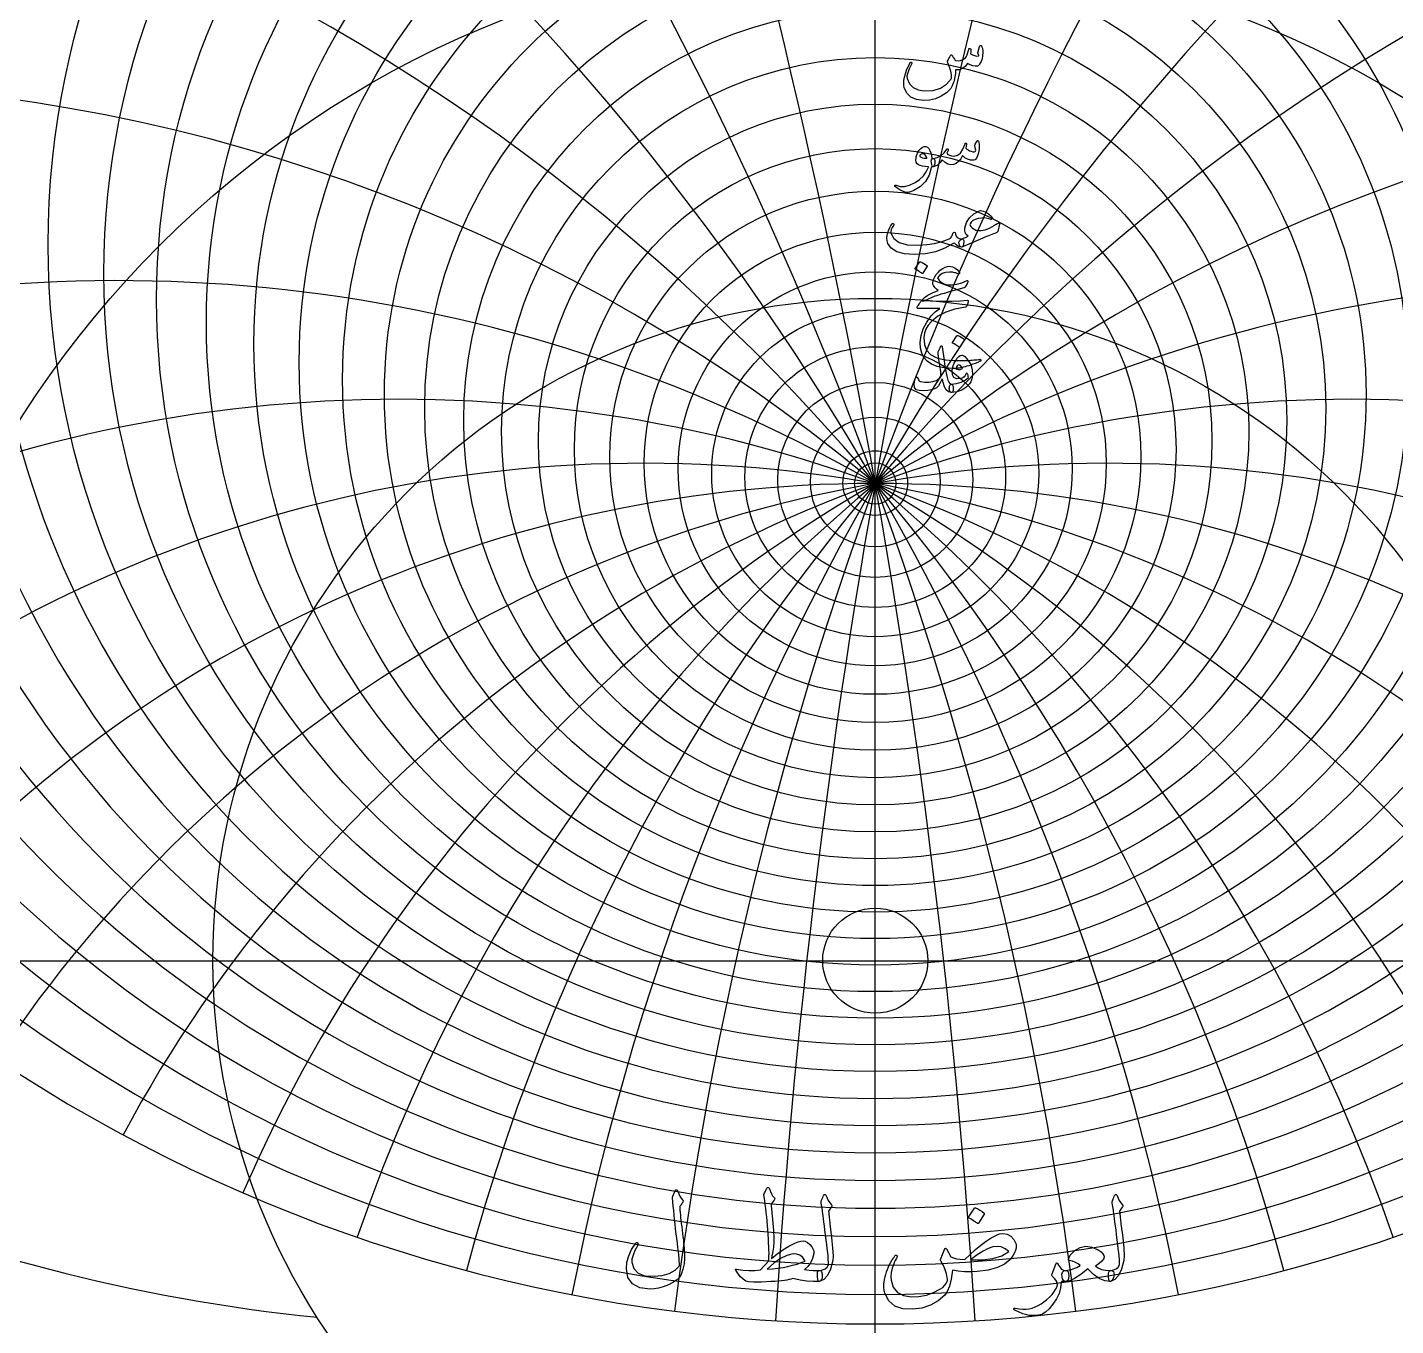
# Model space of a CAD drawing. Header units: millimetres. Extents: x -75 to 75, y -75 to 77.
# Drawn here: x -40.7 to 25, y -17.5 to 44.8 of the extents above; entities that cross this region are included whole.
import ezdxf

# ---------------------------------------------------------------- set-up
doc = ezdxf.new("R2010")
doc.units = ezdxf.units.MM
for name, color, linetype in [('CUT_INNER', 6, 'Continuous'), ('CUT_OUTER', 1, 'Continuous'), ('ENGRAVE', 7, 'Continuous'), ('ENGRAVE_FINE', 8, 'Continuous'), ('TEXT', 5, 'Continuous')]:
    doc.layers.add(name, color=color, linetype=linetype)

msp = doc.modelspace()

# ---------------------------------------------------------------- linework, layer by layer
at = {"layer": 'CUT_INNER'}
msp.add_circle((0, 0), 2.525, dxfattribs=at)
at = {"layer": 'CUT_OUTER'}
for centre, radius, start, end in [((-0.0002, -0.0002), 75.3374, 146.249794, 87.803295), ((-0.0008, 0.0009), 75.3363, 92.195935, 146.250222)]:
    msp.add_arc(centre, radius, start, end, dxfattribs=at)
at = {"layer": 'ENGRAVE'}
for points in [[(0, -74.25), (0, 74.25)], [(-74.25, 0), (74.25, 0)]]:
    msp.add_lwpolyline(points, dxfattribs=at)
for centre, radius in [((0, 0), 74.25), ((0, 33.0113), 37.05), ((0, 27.9213), 25.5867), ((0, 0), 48.6033), ((0, 24.9673), 16.1784), ((0, 0), 31.8152), ((0, 23.4103), 7.8523), ((0, 22.9228), 0.99)]:
    msp.add_circle(centre, radius, dxfattribs=at)
for centre, radius, start, end in [((0, 41.9081), 52.4609, 166.792716, 13.207284), ((0, 58.9605), 76.4108, 204.957309, 335.042691), ((0, -40.0654), 62.9882, 39.5, 140.5), ((0, -40.0654), 62.9882, 39.5, 140.5), ((-18.1852, 67.8681), 85.4345, 229.053602, 264.206081)]:
    msp.add_arc(centre, radius, start, end, dxfattribs=at)
at = {"layer": 'ENGRAVE_FINE'}
for centre, radius in [((0, 34.4047), 39.7276), ((0, 31.7633), 34.5232), ((0, 30.6435), 32.1285), ((0, 29.6377), 29.8497), ((0, 28.7337), 27.6732), ((0, 27.1917), 23.5799), ((0, 26.5375), 21.6434), ((0, 25.9523), 19.7691), ((0, 25.4304), 17.9497), ((0, 24.5589), 14.4494), ((0, 24.2017), 12.7571), ((0, 23.8928), 11.0966), ((0, 23.6297), 9.4631), ((0, 23.2331), 6.2601), ((0, 23.0966), 4.6825), ((0, 22.9998), 3.1157), ((0, 22.942), 1.5561)]:
    msp.add_circle(centre, radius, dxfattribs=at)
for centre, radius, start, end in [((-357.224, -40.0654), 362.7347, 3.598326, 18.190179), ((-357.224, -40.0654), 362.7347, 3.598326, 18.190179), ((357.224, -40.0654), 362.7347, 161.809821, 176.401674), ((357.224, -40.0654), 362.7347, 161.809821, 176.401674), ((-173.0587, -40.0654), 184.1653, 7.244877, 36.631048), ((-173.0587, -40.0654), 184.1653, 7.244877, 36.631048), ((173.0587, -40.0654), 184.1653, 143.368952, 172.755123), ((173.0587, -40.0654), 184.1653, 143.368952, 172.755123), ((0, 35.9637), 42.5783, 128.198787, 51.801213), ((0, 37.7129), 45.6285, 144.288823, 35.711177), ((-109.0988, -40.0654), 125.9765, 10.990297, 55.580012), ((-109.0988, -40.0654), 125.9765, 10.990297, 55.580012), ((109.0988, -40.0654), 125.9765, 124.419988, 169.009703), ((109.0988, -40.0654), 125.9765, 124.419988, 169.009703), ((0, 39.6822), 48.9098, 156.525951, 23.474049), ((-75.0664, -40.0654), 97.9923, 14.890295, 75.294401), ((-75.0664, -40.0654), 97.9923, 14.890295, 75.294401), ((75.0664, -40.0654), 97.9923, 104.705599, 165.109705), ((75.0664, -40.0654), 97.9923, 104.705599, 165.109705), ((0, 44.4359), 56.3291, 175.812491, 4.187509), ((0, 47.3222), 60.573, 183.955057, 356.044943), ((-52.8534, -40.0654), 82.2253, 19.0088, 95.984628), ((-52.8534, -40.0654), 82.2253, 19.0088, 95.984628), ((52.8534, -40.0654), 82.2253, 84.015372, 160.9912), ((52.8534, -40.0654), 82.2253, 84.015372, 160.9912), ((0, 50.6389), 65.2668, 191.439388, 348.560612), ((-36.3663, -40.0654), 72.7325, 23.421962, 116.247536), ((-36.3663, -40.0654), 72.7325, 23.421962, 116.247536), ((0, 54.4781), 70.505, 198.407495, 341.592505), ((36.3663, -40.0654), 72.7325, 63.752464, 156.578038), ((36.3663, -40.0654), 72.7325, 63.752464, 156.578038), ((-22.9258, -40.0654), 67.0307, 28.223449, 125.706351), ((-22.9258, -40.0654), 67.0307, 28.223449, 125.706351), ((22.9258, -40.0654), 67.0307, 54.293649, 151.776551), ((22.9258, -40.0654), 67.0307, 54.293649, 151.776551), ((-11.1065, -40.0654), 63.9599, 33.531699, 133.669457), ((-11.1065, -40.0654), 63.9599, 33.531699, 133.669457), ((11.1065, -40.0654), 63.9599, 46.330543, 146.468301), ((11.1065, -40.0654), 63.9599, 46.330543, 146.468301), ((0, 114.6681), 141.3327, 238.413062, 301.586938)]:
    msp.add_arc(centre, radius, start, end, dxfattribs=at)
at = {"layer": 'TEXT'}
for points in [[(5.0103, 43.9194), (5.018, 43.9386), (5.0278, 43.9524), (5.0399, 43.9606), (5.0542, 43.9633), (5.0726, 43.9611), (5.0882, 43.9546), (5.1011, 43.9436), (5.1113, 43.9282), (5.1362, 43.8733), (5.1541, 43.8053), (5.1648, 43.724), (5.1684, 43.6296), (5.1588, 43.4754), (5.1299, 43.3288), (5.0819, 43.19), (5.0147, 43.0588), (4.9916, 43.0272), (4.9664, 43.0028), (4.9389, 42.9855), (4.9093, 42.9753), (4.802, 42.9685), (4.6864, 42.9874), (4.5627, 43.0321), (4.4306, 43.1027), (4.3195, 42.9504), (4.188, 42.8491), (4.0363, 42.7989), (3.8642, 42.7997), (3.8586, 42.7071), (3.8505, 42.618), (3.8399, 42.5325), (3.8269, 42.4506), (3.8114, 42.3717), (3.7934, 42.2953), (3.7729, 42.2213), (3.75, 42.1498), (3.6968, 42.0208), (3.6249, 41.9017), (3.5343, 41.7925), (3.4251, 41.6931), (3.1696, 41.523), (2.8992, 41.4033), (2.6141, 41.3342), (2.3141, 41.3155), (1.9763, 41.3613), (1.7092, 41.4813), (1.513, 41.6753), (1.3876, 41.9434), (1.3706, 42.04), (1.3678, 42.1542), (1.3794, 42.2859), (1.4052, 42.4352), (1.4466, 42.5988), (1.5051, 42.769), (1.5805, 42.9457), (1.673, 43.129), (1.6804, 43.1406), (1.6895, 43.1488), (1.7002, 43.1537), (1.7125, 43.1554), (1.7249, 43.1543), (1.7356, 43.151), (1.7447, 43.1455), (1.7521, 43.1378), (1.757, 43.1266), (1.7586, 43.1148), (1.757, 43.1024), (1.7521, 43.0895), (1.6346, 42.8455), (1.5589, 42.6449), (1.5248, 42.4876), (1.5325, 42.3738), (1.6434, 42.1226), (1.8179, 41.9401), (2.0561, 41.8262), (2.358, 41.7809), (2.7801, 41.8078), (3.1375, 41.9149), (3.43, 42.1021), (3.6578, 42.3694), (3.657, 42.5456), (3.6282, 42.7316), (3.5714, 42.9276), (3.4866, 43.1334), (3.4759, 43.1543), (3.4701, 43.1729), (3.4693, 43.1894), (3.4734, 43.2037), (3.497, 43.2527), (3.5195, 43.2986), (3.5409, 43.3416), (3.5612, 43.3815), (3.5804, 43.4179), (3.5985, 43.4501), (3.6155, 43.4783), (3.6315, 43.5023), (3.6405, 43.5124), (3.6501, 43.5165), (3.6603, 43.5146), (3.671, 43.5067), (3.6765, 43.5006), (3.6842, 43.4913), (3.694, 43.4787), (3.7061, 43.4628), (3.7198, 43.4435), (3.7347, 43.421), (3.7506, 43.3952), (3.7676, 43.3661), (3.8022, 43.3102), (3.8313, 43.2695), (3.8549, 43.2443), (3.873, 43.2344), (3.9871, 43.2248), (4.1013, 43.2443), (4.2155, 43.2929), (4.3297, 43.3705), (4.3711, 43.4221), (4.412, 43.5067), (4.4523, 43.6241), (4.4921, 43.7745), (4.496, 43.7888), (4.5031, 43.8009), (4.5135, 43.8107), (4.5273, 43.8184), (4.5402, 43.8234), (4.5525, 43.825), (4.5643, 43.8234), (4.5756, 43.8184), (4.5923, 43.791), (4.5986, 43.7394), (4.5945, 43.6636), (4.5799, 43.5637), (4.6686, 43.5094), (4.7633, 43.4737), (4.864, 43.4567), (4.9708, 43.4584), (4.9694, 43.4905), (4.9653, 43.5165), (4.9584, 43.5366), (4.9488, 43.5506), (4.9378, 43.5637), (4.9312, 43.5769), (4.929, 43.5901), (4.9312, 43.6033)], [(2.6896, 38.0902), (2.5866, 37.7288), (2.414, 37.4261), (2.1717, 37.1821), (1.8596, 36.9968), (1.816, 36.978), (1.7729, 36.9612), (1.7304, 36.9462), (1.6884, 36.9332), (1.6472, 36.9223), (1.6072, 36.914), (1.5682, 36.9081), (1.5303, 36.9046), (1.4359, 36.9181), (1.3108, 36.9672), (1.1549, 37.052), (0.9682, 37.1725), (0.9482, 37.1898), (0.9364, 37.2065), (0.9328, 37.2227), (0.9375, 37.2383), (0.9479, 37.2504), (0.9617, 37.2559), (0.9787, 37.2548), (0.999, 37.2471), (1.193, 37.1843), (1.4107, 37.1846), (1.6519, 37.248), (1.9167, 37.3745), (2.133, 37.5213), (2.3119, 37.6939), (2.4535, 37.8924), (2.5578, 38.1166), (2.557, 38.1245), (2.5545, 38.1308), (2.5504, 38.1355), (2.5447, 38.1385), (2.3934, 38.1473), (2.2647, 38.1649), (2.1585, 38.1912), (2.0748, 38.2264), (2.01, 38.2807), (1.9694, 38.3559), (1.953, 38.4519), (1.9606, 38.5689), (1.9631, 38.5844), (1.9661, 38.6001), (1.9697, 38.6162), (1.9738, 38.6325), (1.9785, 38.6494), (1.9837, 38.6671), (1.9895, 38.6856), (1.9958, 38.705), (2.0474, 38.8304), (2.1099, 38.9344), (2.1835, 39.017), (2.268, 39.0782), (2.3545, 39.1117), (2.4338, 39.1112), (2.506, 39.0766), (2.571, 39.008), (2.6278, 38.9125), (2.6709, 38.8016), (2.7003, 38.6753), (2.7159, 38.5337), (2.7246, 38.5339), (2.7329, 38.5343), (2.741, 38.535), (2.7488, 38.5359), (2.7567, 38.5369), (2.7648, 38.5376), (2.7731, 38.538), (2.7818, 38.5381), (2.8114, 38.5318), (2.8345, 38.5129), (2.8509, 38.4813), (2.8608, 38.4371), (2.8649, 38.3886), (2.8641, 38.3394), (2.8584, 38.2897), (2.8476, 38.2395), (2.8337, 38.1953), (2.818, 38.1638), (2.8007, 38.1448), (2.7818, 38.1385), (2.6983, 38.1385), (2.6978, 38.1306), (2.6962, 38.1199), (2.6934, 38.1064), (2.6896, 38.0902)], [(4.9071, 39.39), (4.9167, 39.3966), (4.9279, 39.3944), (4.9408, 39.3834), (4.9554, 39.3637), (4.971, 39.3302), (4.9828, 39.2824), (4.9908, 39.2204), (4.9949, 39.1441), (4.9963, 39.0574), (4.9916, 38.9728), (4.9809, 38.8905), (4.9642, 38.8104), (4.9153, 38.6545), (4.861, 38.5425), (4.8012, 38.4745), (4.7358, 38.4503), (4.5813, 38.4594), (4.4383, 38.4997), (4.3069, 38.5713), (4.1869, 38.6742), (4.1046, 38.5121), (4.0069, 38.3855), (3.8938, 38.2947), (3.7654, 38.2395), (3.6306, 38.2275), (3.4942, 38.2615), (3.3562, 38.3416), (3.2165, 38.4679), (3.1034, 38.3238), (2.9926, 38.2209), (2.8839, 38.1591), (2.7774, 38.1385), (2.756, 38.1506), (2.7357, 38.1868), (2.7165, 38.2472), (2.6983, 38.3317), (2.6918, 38.4152), (2.7027, 38.4766), (2.7313, 38.5162), (2.7774, 38.5337), (2.9799, 38.5796), (3.1572, 38.6688), (3.3093, 38.8013), (3.4361, 38.9772), (3.4429, 38.9868), (3.4503, 38.9937), (3.4583, 38.9978), (3.4668, 38.9992), (3.4772, 38.9981), (3.4866, 38.9948), (3.4948, 38.9893), (3.5019, 38.9816), (3.506, 38.958), (3.4964, 38.918), (3.4731, 38.8614), (3.4361, 38.7884), (3.4846, 38.7322), (3.5601, 38.6907), (3.6625, 38.6641), (3.7917, 38.6523), (3.9528, 38.686), (4.0936, 38.7961), (4.2141, 38.9825), (4.3143, 39.2451), (4.3192, 39.2585), (4.3253, 39.2681), (4.3324, 39.2739), (4.3406, 39.2758), (4.353, 39.2747), (4.3637, 39.2714), (4.3727, 39.266), (4.3802, 39.2583), (4.3856, 39.2473), (4.3889, 39.2363), (4.39, 39.2253), (4.3889, 39.2144), (4.345, 39.0299), (4.3963, 38.9844), (4.4581, 38.9443), (4.5303, 38.9097), (4.6129, 38.8806), (4.6933, 38.8617), (4.7545, 38.8576), (4.7965, 38.8683), (4.8193, 38.8938), (4.8267, 38.9328), (4.8226, 38.9882), (4.8069, 39.0601), (4.7797, 39.1485), (4.7844, 39.1735), (4.8072, 39.222), (4.8481, 39.2942), (4.9071, 39.39)], [(2.4788, 38.582), (2.4327, 38.6624), (2.3822, 38.7193), (2.3273, 38.7525), (2.268, 38.7621), (2.2326, 38.7527), (2.2011, 38.7379), (2.1733, 38.7176), (2.1495, 38.6918), (2.1418, 38.6781), (2.1407, 38.6633), (2.1462, 38.6474), (2.1582, 38.6303), (2.2035, 38.5905), (2.2691, 38.5634), (2.355, 38.5488), (2.4612, 38.5469), (2.4722, 38.5491), (2.4788, 38.5557), (2.481, 38.5667), (2.4788, 38.582)], [(5.9763, 35.3747), (5.8885, 35.0234), (5.8786, 35.0064), (5.8622, 34.9905), (5.8391, 34.9757), (5.8095, 34.9619), (5.7437, 34.9388), (5.6739, 34.9131), (5.5999, 34.885), (5.5218, 34.8544), (5.4396, 34.8216), (5.3533, 34.7868), (5.2629, 34.7502), (5.1684, 34.7116), (4.1584, 34.2725), (4.1123, 34.2827), (4.075, 34.3132), (4.0464, 34.3639), (4.0267, 34.435), (4.0234, 34.5105), (4.0442, 34.5744), (4.0892, 34.6268), (4.1584, 34.6677), (4.167, 34.6717), (4.1842, 34.6793), (4.2099, 34.6904), (4.244, 34.7051), (4.2864, 34.723), (4.3368, 34.744), (4.3951, 34.768), (4.4614, 34.7951), (4.376, 34.8826), (4.322, 34.9784), (4.2992, 35.0824), (4.3077, 35.1947), (4.3922, 35.4617), (4.536, 35.6876), (4.7391, 35.8723), (5.0015, 36.0158), (5.0589, 36.0293), (5.1255, 36.0257), (5.2016, 36.0051), (5.2869, 35.9675), (5.3756, 35.9162), (5.4571, 35.8588), (5.5315, 35.7954), (5.5987, 35.726), (5.6176, 35.7005), (5.6261, 35.6766), (5.6242, 35.6544), (5.6119, 35.6338), (5.5932, 35.6179), (5.5723, 35.6096), (5.5493, 35.6091), (5.524, 35.6162), (5.3926, 35.6577), (5.2529, 35.6766), (5.105, 35.673), (4.9488, 35.647), (4.8075, 35.6047), (4.6952, 35.5482), (4.6121, 35.4774), (4.558, 35.3923), (4.5525, 35.3544), (4.5668, 35.311), (4.6008, 35.2622), (4.6546, 35.2078), (4.7161, 35.1584), (4.7775, 35.12), (4.839, 35.0926), (4.9005, 35.0761), (5.0847, 35.0714), (5.2814, 35.1101), (5.4908, 35.1922), (5.7129, 35.3176), (5.7367, 35.3327), (5.7601, 35.3473), (5.7828, 35.3613), (5.8051, 35.3747), (5.8265, 35.3873), (5.8468, 35.3989), (5.866, 35.4093), (5.8841, 35.4186), (5.9343, 35.4422), (5.9664, 35.4428), (5.9804, 35.4203), (5.9763, 35.3747)], [(0.808, 35.3879), (0.8236, 35.4049), (0.8398, 35.412), (0.8565, 35.4093), (0.8738, 35.3967), (0.887, 35.3802), (0.8914, 35.3615), (0.887, 35.3407), (0.8738, 35.3176), (0.8069, 35.2139), (0.7641, 35.1178), (0.7454, 35.0295), (0.7509, 34.9488), (0.8884, 34.6837), (1.156, 34.4987), (1.5536, 34.3938), (2.0814, 34.3691), (2.473, 34.398), (2.8487, 34.4581), (3.2085, 34.5494), (3.5524, 34.6721), (3.6131, 34.7081), (3.6633, 34.7632), (3.7031, 34.8376), (3.7325, 34.9312), (3.7423, 34.9578), (3.7588, 34.9762), (3.7819, 34.9864), (3.8115, 34.9883), (3.8326, 34.9792), (3.8477, 34.9608), (3.8568, 34.9331), (3.8598, 34.8961), (3.8804, 34.8044), (3.9377, 34.7358), (4.0319, 34.6902), (4.1628, 34.6677), (4.21, 34.6573), (4.2418, 34.6304), (4.2583, 34.587), (4.2594, 34.5272), (4.2435, 34.4158), (4.2221, 34.3362), (4.1952, 34.2885), (4.1628, 34.2725), (4.0665, 34.2852), (3.9751, 34.323), (3.8886, 34.3862), (3.8071, 34.4745), (3.8002, 34.4781), (3.7884, 34.4756), (3.7717, 34.4671), (3.75, 34.4526), (3.3406, 34.222), (2.8938, 34.0574), (2.4096, 33.9586), (1.8882, 33.9256), (1.4063, 33.9586), (1.0319, 34.0574), (0.7652, 34.222), (0.606, 34.4526), (0.5697, 34.5813), (0.5577, 34.7127), (0.5697, 34.8469), (0.606, 34.9839), (0.6548, 35.1112), (0.7048, 35.221), (0.7558, 35.3132), (0.808, 35.3879)], [(2.1385, 33.5656), (2.144, 33.5711), (2.1517, 33.5743), (2.1615, 33.5754), (2.1736, 33.5743), (2.259, 33.5398), (2.3394, 33.4975), (2.4148, 33.4476), (2.4854, 33.3899), (2.4922, 33.3811), (2.4953, 33.3724), (2.4944, 33.3636), (2.4898, 33.3548), (2.2834, 33.0211), (2.2757, 33.0131), (2.2658, 33.0112), (2.2537, 33.0153), (2.2395, 33.0255), (2.2271, 33.0342), (2.2076, 33.0474), (2.181, 33.065), (2.1473, 33.0869), (2.1058, 33.1133), (2.0561, 33.144), (1.9982, 33.1791), (1.9321, 33.2187), (1.9233, 33.2253), (1.9189, 33.2318), (1.9189, 33.2384), (1.9233, 33.245)], [(4.4548, 32.6577), (4.4584, 32.6267), (4.4383, 32.5688), (4.3947, 32.484), (4.3275, 32.3723), (4.3132, 32.3542), (4.2967, 32.3394), (4.2781, 32.3278), (4.2572, 32.3196), (3.9762, 32.2422), (3.7259, 32.1725), (3.5063, 32.1105), (3.3175, 32.0561), (3.1594, 32.0098), (3.0321, 31.9716), (2.9355, 31.9417), (2.8696, 31.92), (2.3383, 31.6829), (2.301, 31.6801), (2.2724, 31.6851), (2.2526, 31.6977), (2.2417, 31.718), (2.2414, 31.7254), (2.245, 31.7345), (2.2524, 31.7452), (2.2636, 31.7575), (2.3718, 31.8591), (2.5337, 31.9661), (2.7494, 32.0786), (3.0189, 32.1967), (2.9456, 32.2592), (2.8839, 32.3196), (2.8337, 32.3778), (2.795, 32.4338), (2.7711, 32.495), (2.7653, 32.5688), (2.7777, 32.6553), (2.8081, 32.7543), (2.8575, 32.8575), (2.9267, 32.9607), (3.0156, 33.0639), (3.1243, 33.1671), (3.2426, 33.2563), (3.3559, 33.3175), (3.4643, 33.3507), (3.5678, 33.3559), (3.708, 33.3276), (3.8346, 33.2692), (3.9474, 33.1805), (4.0464, 33.0617), (4.0552, 33.0469), (4.0596, 33.0332), (4.0596, 33.0205), (4.0552, 33.009), (4.0456, 32.9983), (4.0343, 32.9925), (4.0215, 32.9917), (4.0069, 32.9958), (3.9423, 33.0164), (3.8801, 33.0343), (3.8204, 33.0494), (3.7632, 33.0617), (3.7087, 33.071), (3.6573, 33.0771), (3.6088, 33.0798), (3.5634, 33.0793), (3.3743, 33.057), (3.2154, 33.0035), (3.0867, 32.9187), (2.9882, 32.8026), (3.093, 32.6646), (3.2099, 32.5622), (3.3389, 32.4955), (3.48, 32.4645), (3.6899, 32.4623), (3.9158, 32.4953), (4.1576, 32.5633), (4.4153, 32.6665), (4.426, 32.6693), (4.4361, 32.6687), (4.4457, 32.6649), (4.4548, 32.6577)], [(2.6325, 31.6961), (3.1959, 31.6763), (3.6831, 31.6741), (4.0939, 31.6895), (4.4285, 31.7224), (4.4387, 31.7236), (4.4477, 31.723), (4.4552, 31.7204), (4.4614, 31.7158), (4.4659, 31.7097), (4.4685, 31.7021), (4.4692, 31.6932), (4.468, 31.6829), (4.4593, 31.6428), (4.451, 31.606), (4.4429, 31.5726), (4.435, 31.5424), (4.4275, 31.5155), (4.4202, 31.4919), (4.4132, 31.4716), (4.4065, 31.4546), (4.3922, 31.4274), (4.3758, 31.4074), (4.3571, 31.3945), (4.3362, 31.3887), (3.8291, 31.2967), (3.3878, 31.1527), (3.0123, 30.9564), (2.7027, 30.7081), (2.5463, 30.5294), (2.4327, 30.3403), (2.3619, 30.1408), (2.3339, 29.9308), (2.3608, 29.6012), (2.4678, 29.3325), (2.655, 29.1248), (2.9223, 28.978), (3.0609, 28.9335), (3.2132, 28.8967), (3.3792, 28.8676), (3.559, 28.8462), (3.7522, 28.8322), (3.9586, 28.8254), (4.1782, 28.8256), (4.4109, 28.8331), (4.4936, 28.8377), (4.575, 28.8429), (4.655, 28.8487), (4.7336, 28.855), (4.8103, 28.8619), (4.8846, 28.8693), (4.9563, 28.8772), (5.0256, 28.8857), (5.0468, 28.8868), (5.0619, 28.8814), (5.0709, 28.8693), (5.0739, 28.8506), (5.0723, 28.8289), (5.0674, 28.8122), (5.0591, 28.8004), (5.0476, 28.7935), (4.9236, 28.7411), (4.8061, 28.6936), (4.6952, 28.6511), (4.5909, 28.6135), (4.4935, 28.5806), (4.4032, 28.552), (4.32, 28.5279), (4.244, 28.5081), (4.1725, 28.4936), (4.103, 28.4807), (4.0353, 28.4694), (3.9696, 28.4598), (3.9055, 28.4524), (3.8428, 28.4477), (3.7814, 28.4458), (3.7215, 28.4466), (3.312, 28.4785), (2.9706, 28.5476), (2.6973, 28.6541), (2.492, 28.7979), (2.3413, 28.9777), (2.2362, 29.1876), (2.1766, 29.4278), (2.1626, 29.6981), (2.2057, 30.0335), (2.3086, 30.359), (2.4714, 30.6746), (2.694, 30.9803), (2.781, 31.0728), (2.8795, 31.1614), (2.9895, 31.2463), (3.1111, 31.3272), (2.0485, 31.336), (2.0229, 31.347), (2.0122, 31.3667), (2.0164, 31.3953), (2.0353, 31.4326), (2.071, 31.4869), (2.1034, 31.5358), (2.1324, 31.5792), (2.1582, 31.617), (2.1807, 31.6491), (2.2, 31.6752), (2.2159, 31.6952), (2.2285, 31.7092), (2.257, 31.7117), (2.3339, 31.7103), (2.459, 31.7051), (2.6325, 31.6961)], [(3.9257, 30.0177), (3.9312, 30.0232), (3.9388, 30.0265), (3.9487, 30.0276), (3.9608, 30.0265), (4.0462, 29.9919), (4.1266, 29.9497), (4.202, 29.8997), (4.2726, 29.8421), (4.2794, 29.8333), (4.2824, 29.8245), (4.2816, 29.8157), (4.277, 29.807), (4.0706, 29.4732), (4.0629, 29.4653), (4.053, 29.4633), (4.0409, 29.4675), (4.0267, 29.4776), (4.0143, 29.4864), (3.9948, 29.4996), (3.9682, 29.5171), (3.9345, 29.5391), (3.893, 29.5654), (3.8433, 29.5962), (3.7854, 29.6313), (3.7193, 29.6708), (3.7105, 29.6774), (3.7061, 29.684), (3.7061, 29.6906), (3.7105, 29.6972)], [(3.6534, 27.6904), (3.6853, 27.6751), (3.7105, 27.6509), (3.7292, 27.618), (3.7412, 27.5763), (3.7492, 27.5247), (3.7511, 27.4753), (3.747, 27.4281), (3.7369, 27.383), (3.7218, 27.3446), (3.7028, 27.3172), (3.68, 27.3007), (3.6534, 27.2952), (3.522, 27.3317), (3.413, 27.4237), (3.3266, 27.571), (3.2626, 27.7739), (3.2544, 27.8089), (3.2472, 27.8392), (3.2412, 27.8648), (3.2363, 27.8858), (3.2324, 27.9022), (3.2297, 27.9138), (3.228, 27.9208), (3.2275, 27.9232), (3.2209, 27.9361), (3.2143, 27.9396), (3.2077, 27.9339), (3.2011, 27.9188), (3.1265, 27.7503), (3.0431, 27.618), (2.9508, 27.5219), (2.8498, 27.4621), (2.7033, 27.416), (2.5315, 27.3874), (2.3344, 27.3765), (2.1121, 27.383), (1.9637, 27.4289), (1.8827, 27.54), (1.8692, 27.7165), (1.9233, 27.9583), (1.9357, 27.9874), (1.9508, 28.0088), (1.9686, 28.0225), (1.9892, 28.0285), (2.0095, 28.0266), (2.0265, 28.0165), (2.0402, 27.9981), (2.0507, 27.9715), (2.0729, 27.9146), (2.1001, 27.8716), (2.1322, 27.8422), (2.1692, 27.8266), (2.377, 27.7947), (2.5743, 27.7914), (2.7612, 27.8167), (2.9377, 27.8705), (3.0142, 27.9105), (3.0771, 27.9649), (3.1262, 28.0335), (3.1616, 28.1164), (3.1594, 28.1556), (3.1484, 28.247), (3.1287, 28.3905), (3.1001, 28.5862), (3.0856, 28.6909), (3.0727, 28.7855), (3.0614, 28.8699), (3.0518, 28.9441), (3.0436, 29.0076), (3.0365, 29.0599), (3.0304, 29.1009), (3.0255, 29.1307), (3.0214, 29.1763), (3.0222, 29.2163), (3.028, 29.2509), (3.0387, 29.28), (3.0557, 29.3161), (3.0716, 29.3497), (3.0864, 29.3809), (3.1001, 29.4096), (3.1125, 29.4358), (3.1232, 29.4595), (3.1322, 29.4808), (3.1397, 29.4996), (3.1473, 29.5147), (3.1572, 29.5248), (3.1693, 29.53), (3.1836, 29.5303), (3.1992, 29.5243), (3.211, 29.5149), (3.219, 29.5023), (3.2231, 29.4864), (3.2498, 29.2618), (3.2774, 29.0489), (3.3058, 28.8479), (3.3351, 28.6587), (3.3648, 28.4812), (3.3949, 28.3156), (3.4252, 28.1618), (3.4558, 28.0198), (3.4929, 27.8872), (3.5382, 27.7881), (3.5917, 27.7225), (3.6534, 27.6904)], [(4.1584, 29.0912), (4.1886, 29.0868), (4.2221, 29.0736), (4.2588, 29.0517), (4.2989, 29.0209), (4.4704, 28.8382), (4.5898, 28.6323), (4.6571, 28.4034), (4.6722, 28.1515), (4.6587, 28.0203), (4.6315, 27.9034), (4.5907, 27.8008), (4.536, 27.7124), (4.359, 27.5299), (4.1529, 27.3995), (3.9177, 27.3213), (3.6534, 27.2952), (3.6268, 27.3015), (3.604, 27.3205), (3.5851, 27.352), (3.57, 27.3962), (3.5644, 27.4206), (3.5607, 27.4456), (3.5589, 27.4711), (3.559, 27.4972), (3.5605, 27.523), (3.5629, 27.5477), (3.566, 27.5713), (3.57, 27.5938), (3.5818, 27.6328), (3.5996, 27.6619), (3.6235, 27.6811), (3.6534, 27.6904), (3.9108, 27.725), (4.1342, 27.7892), (4.3236, 27.8831), (4.479, 28.0066), (4.4715, 28.0683), (4.4625, 28.1175), (4.4518, 28.154), (4.4394, 28.1778), (4.4246, 28.1984), (4.4109, 28.2119), (4.3983, 28.2182), (4.3867, 28.2174), (4.3788, 28.2146), (4.3725, 28.2108), (4.3678, 28.2058), (4.3648, 28.1998), (4.3225, 28.1131), (4.2704, 28.0461), (4.2083, 27.9989), (4.1364, 27.9715), (3.9276, 27.9553), (3.7841, 28.0121), (3.7058, 28.1419), (3.6929, 28.3447), (3.7105, 28.4611), (3.7456, 28.5818), (3.7983, 28.707), (3.8686, 28.8365), (3.9427, 28.9479), (4.0157, 29.0275), (4.0876, 29.0753), (4.1584, 29.0912)], [(4.0135, 28.617), (3.9699, 28.6046), (3.9355, 28.5719), (3.9106, 28.519), (3.8949, 28.4457), (3.8952, 28.4342), (3.896, 28.4259), (3.8974, 28.421), (3.8993, 28.4194), (3.9435, 28.4087), (3.9882, 28.4029), (4.0335, 28.4021), (4.0794, 28.4062), (4.1197, 28.4147), (4.1529, 28.427), (4.179, 28.4432), (4.1979, 28.4633), (4.1485, 28.5338), (4.1013, 28.5829), (4.0563, 28.6106), (4.0135, 28.617)], [(-9.6107, -11.0498), (-9.6005, -11.0319), (-9.5873, -11.0191), (-9.5712, -11.0114), (-9.5522, -11.0088), (-9.5331, -11.0121), (-9.517, -11.022), (-9.5039, -11.0385), (-9.4936, -11.0615), (-9.4391, -11.1958), (-9.3809, -11.3118), (-9.3191, -11.4095), (-9.2536, -11.4889), (-9.2342, -11.5175), (-9.2287, -11.5504), (-9.2371, -11.5877), (-9.2594, -11.6295), (-9.2737, -11.6496), (-9.2872, -11.669), (-9.3, -11.6876), (-9.3121, -11.7056), (-9.3235, -11.7224), (-9.3341, -11.7378), (-9.344, -11.7517), (-9.3531, -11.7641), (-9.3685, -11.7868), (-9.3795, -11.8139), (-9.386, -11.8454), (-9.3882, -11.8812), (-9.3813, -11.9824), (-9.3721, -12.0927), (-9.3608, -12.2122), (-9.3472, -12.3408), (-9.3319, -12.4786), (-9.315, -12.6255), (-9.2968, -12.7816), (-9.277, -12.9468), (-9.2549, -13.1116), (-9.2353, -13.2666), (-9.2183, -13.4117), (-9.2038, -13.5469), (-9.1915, -13.6726), (-9.1811, -13.7892), (-9.1725, -13.8966), (-9.1657, -13.9948), (-9.1581, -14.2857), (-9.1819, -14.5613), (-9.2371, -14.8214), (-9.3238, -15.0663), (-9.4084, -15.2101), (-9.539, -15.3429), (-9.7157, -15.4647), (-9.9386, -15.5756), (-10.1801, -15.6675), (-10.407, -15.7322), (-10.6192, -15.7699), (-10.8168, -15.7805), (-11.3115, -15.7125), (-11.6658, -15.5259), (-11.8795, -15.2207), (-11.9527, -14.7969), (-11.927, -14.4811), (-11.8443, -14.1719), (-11.7046, -13.8693), (-11.5077, -13.5733), (-11.4927, -13.5561), (-11.4769, -13.5455), (-11.4605, -13.5414), (-11.4433, -13.544), (-11.425, -13.5509), (-11.4111, -13.5601), (-11.4016, -13.5714), (-11.3964, -13.585), (-11.3928, -13.6051), (-11.3935, -13.6245), (-11.3986, -13.6432), (-11.4082, -13.6611), (-11.5424, -13.9227), (-11.635, -14.1456), (-11.6859, -14.3296), (-11.695, -14.4749), (-11.5973, -14.7878), (-11.3862, -15.0062), (-11.0616, -15.1303), (-10.6236, -15.1599), (-10.2288, -15.1171), (-9.8932, -15.0179), (-9.6169, -14.8624), (-9.3999, -14.6506), (-9.4045, -14.5483), (-9.4124, -14.4288), (-9.4235, -14.2921), (-9.438, -14.1383), (-9.4561, -13.9668), (-9.4783, -13.7775), (-9.5044, -13.5702), (-9.5346, -13.3449), (-9.5631, -13.1126), (-9.5902, -12.8839), (-9.6158, -12.6588), (-9.64, -12.4374), (-9.6623, -12.2197), (-9.6824, -12.0056), (-9.7004, -11.7952), (-9.7161, -11.5885), (-9.7395, -11.3894), (-9.7384, -11.3667), (-9.7351, -11.3455), (-9.7296, -11.3257), (-9.722, -11.3074)], [(-3.9549, -15.2653), (-4.0354, -15.2931), (-4.1306, -15.318), (-4.2404, -15.34), (-4.3648, -15.359), (-4.5038, -15.3758), (-4.6575, -15.3912), (-4.8259, -15.4051), (-5.0088, -15.4175), (-5.4816, -15.438), (-5.8402, -15.441), (-6.0846, -15.4263), (-6.2149, -15.3941), (-6.3463, -15.3045), (-6.4711, -15.1877), (-6.5893, -15.0439), (-6.7009, -14.873), (-6.7122, -14.8456), (-6.7111, -14.8277), (-6.6976, -14.8193), (-6.6716, -14.8203), (-6.366, -14.8635), (-6.07, -14.8818), (-5.7835, -14.8752), (-5.5065, -14.8438), (-5.1142, -14.4222), (-5.1071, -14.3124), (-5.1032, -14.188), (-5.1027, -14.049), (-5.1054, -13.8953), (-5.1111, -13.7277), (-5.1193, -13.5469), (-5.1301, -13.353), (-5.1435, -13.1459), (-5.1588, -12.9309), (-5.1757, -12.7192), (-5.194, -12.5108), (-5.2137, -12.3057), (-5.235, -12.1043), (-5.2576, -11.9068), (-5.2818, -11.7134), (-5.3074, -11.5241), (-5.3484, -11.2489), (-5.3306, -11.2002), (-5.3125, -11.1538), (-5.2941, -11.1095), (-5.2752, -11.0674), (-5.2564, -11.0275), (-5.2379, -10.9898), (-5.2198, -10.9543), (-5.202, -10.921), (-5.1921, -10.9082), (-5.1801, -10.8991), (-5.1658, -10.8936), (-5.1493, -10.8918), (-5.1299, -10.8961), (-5.1127, -10.9093), (-5.0977, -10.9313), (-5.0849, -10.962), (-5.0363, -11.0879), (-4.9839, -11.1962), (-4.9279, -11.287), (-4.8683, -11.3601), (-4.8409, -11.3956), (-4.8288, -11.4319), (-4.8321, -11.4688), (-4.8507, -11.5065), (-4.962, -11.6529), (-4.9792, -11.6774), (-4.9898, -11.7041), (-4.9938, -11.733), (-4.9912, -11.7641), (-4.9309, -12.4345), (-4.8903, -12.9527), (-4.8694, -13.3186), (-4.8683, -13.5323), (-4.8729, -13.6033), (-4.8807, -13.6816), (-4.8919, -13.7672), (-4.9064, -13.8602), (-4.9234, -13.9604), (-4.9422, -14.068), (-4.9629, -14.1829), (-4.9854, -14.3051), (-4.7106, -14.0834), (-4.4306, -13.8865), (-4.1456, -13.7145), (-3.8554, -13.5674), (-3.7017, -13.5048), (-3.5685, -13.4693), (-3.4558, -13.4609), (-3.3636, -13.4796), (-3.2461, -13.5411), (-3.1397, -13.6318), (-3.0442, -13.7518), (-2.9596, -13.9011), (-2.9479, -13.9359), (-2.9421, -13.9758), (-2.9421, -14.0208), (-2.9479, -14.0709), (-3.0087, -14.3073), (-3.1031, -14.513), (-3.2311, -14.6879), (-3.3929, -14.8321), (-3.177, -14.8657), (-2.986, -14.8848), (-2.8198, -14.8891), (-2.6786, -14.8789), (-2.6409, -14.8811), (-2.6098, -14.8994), (-2.5853, -14.9338), (-2.5673, -14.9843), (-2.5483, -15.0878), (-2.5439, -15.176), (-2.5542, -15.2488), (-2.5791, -15.3063), (-2.6094, -15.3498), (-2.6361, -15.3809), (-2.6592, -15.3996), (-2.6786, -15.4058), (-2.9735, -15.4146), (-3.2846, -15.3941), (-3.6117, -15.3444), (-3.9549, -15.2653)], [(-2.5908, -11.5416), (-2.5512, -11.4461), (-2.5205, -11.3704), (-2.4986, -11.3144), (-2.4854, -11.2782), (-2.4751, -11.2551), (-2.462, -11.2387), (-2.4459, -11.2288), (-2.4268, -11.2255), (-2.4052, -11.2291), (-2.3873, -11.2401), (-2.373, -11.2584), (-2.3624, -11.284), (-2.3138, -11.4095), (-2.2556, -11.5226), (-2.1879, -11.6232), (-2.1107, -11.7114), (-2.0891, -11.7396), (-2.0829, -11.7714), (-2.092, -11.8069), (-2.1165, -11.8461), (-2.2453, -12.0276), (-2.2365, -12.1088), (-2.2278, -12.1886), (-2.219, -12.2669), (-2.2102, -12.3438), (-2.2014, -12.4191), (-2.1926, -12.493), (-2.1839, -12.5655), (-2.1751, -12.6365), (-2.0942, -13.2937), (-2.0448, -13.8075), (-2.0269, -14.1778), (-2.0404, -14.4047), (-2.1509, -14.8163), (-2.2951, -15.1204), (-2.4729, -15.3169), (-2.6844, -15.4058), (-2.6903, -15.4058), (-2.6962, -15.4058), (-2.702, -15.4058), (-2.7079, -15.4058), (-2.7426, -15.3729), (-2.7649, -15.2975), (-2.7748, -15.1797), (-2.7723, -15.0194), (-2.7668, -14.9601), (-2.7503, -14.917), (-2.7229, -14.8899), (-2.6844, -14.8789), (-2.5359, -14.8493), (-2.4122, -14.7955), (-2.3134, -14.7175), (-2.2395, -14.6154), (-2.2444, -14.4928), (-2.2534, -14.3534), (-2.2664, -14.1972), (-2.2834, -14.0241), (-2.3041, -13.8349), (-2.328, -13.6304), (-2.3553, -13.4104), (-2.3858, -13.1751), (-2.414, -12.9439), (-2.44, -12.736), (-2.4638, -12.5516), (-2.4854, -12.3906), (-2.504, -12.253), (-2.519, -12.1388), (-2.5304, -12.0481), (-2.5381, -11.9808), (-2.5966, -11.647), (-2.5985, -11.6141), (-2.5981, -11.5855), (-2.5955, -11.5614), (-2.5908, -11.5416)], [(11.3906, -11.5416), (11.4301, -11.4461), (11.4608, -11.3704), (11.4828, -11.3144), (11.496, -11.2782), (11.5062, -11.2551), (11.5194, -11.2387), (11.5355, -11.2288), (11.5545, -11.2255), (11.5761, -11.2291), (11.594, -11.2401), (11.6083, -11.2584), (11.6189, -11.284), (11.6676, -11.4095), (11.7258, -11.5226), (11.7935, -11.6232), (11.8707, -11.7114), (11.8923, -11.7396), (11.8985, -11.7714), (11.8893, -11.8069), (11.8648, -11.8461), (11.736, -12.0276), (11.7448, -12.1088), (11.7536, -12.1886), (11.7624, -12.2669), (11.7712, -12.3438), (11.7799, -12.4191), (11.7887, -12.493), (11.7975, -12.5655), (11.8063, -12.6365), (11.8872, -13.2937), (11.9366, -13.8075), (11.9545, -14.1778), (11.9409, -14.4047), (11.8304, -14.8163), (11.6863, -15.1204), (11.5084, -15.3169), (11.2969, -15.4058), (11.2911, -15.4058), (11.2852, -15.4058), (11.2793, -15.4058), (11.2735, -15.4058), (11.2387, -15.3729), (11.2164, -15.2975), (11.2065, -15.1797), (11.2091, -15.0194), (11.2146, -14.9601), (11.231, -14.917), (11.2585, -14.8899), (11.2969, -14.8789), (11.4455, -14.8493), (11.5692, -14.7955), (11.668, -14.7175), (11.7419, -14.6154), (11.7369, -14.4928), (11.728, -14.3534), (11.715, -14.1972), (11.698, -14.0241), (11.6773, -13.8349), (11.6533, -13.6304), (11.6261, -13.4104), (11.5955, -13.1751), (11.5673, -12.9439), (11.5414, -12.736), (11.5176, -12.5516), (11.496, -12.3906), (11.4773, -12.253), (11.4623, -12.1388), (11.451, -12.0481), (11.4433, -11.9808), (11.3847, -11.647), (11.3829, -11.6141), (11.3833, -11.5855), (11.3858, -11.5614), (11.3906, -11.5416)], [(4.7629, -11.8871), (4.7702, -11.8798), (4.7805, -11.8754), (4.7936, -11.8739), (4.8097, -11.8754), (4.9236, -11.9215), (5.0308, -11.9778), (5.1314, -12.0444), (5.2254, -12.1213), (5.2346, -12.133), (5.2386, -12.1447), (5.2375, -12.1564), (5.2313, -12.1681), (4.9561, -12.6131), (4.9459, -12.6237), (4.9327, -12.6262), (4.9166, -12.6208), (4.8976, -12.6072), (4.8811, -12.5955), (4.8551, -12.5779), (4.8196, -12.5545), (4.7746, -12.5253), (4.7194, -12.4901), (4.6531, -12.4491), (4.5759, -12.4023), (4.4877, -12.3496), (4.476, -12.3408), (4.4702, -12.332), (4.4702, -12.3233), (4.476, -12.3145)], [(6.1329, -13.1049), (6.3371, -13.1349), (6.5106, -13.2308), (6.6533, -13.3925), (6.7653, -13.6201), (6.7777, -13.7072), (6.7682, -13.8045), (6.7367, -13.9121), (6.6833, -14.0299), (6.6218, -14.1434), (6.5662, -14.2378), (6.5164, -14.3132), (6.4725, -14.3695), (6.2164, -14.5803), (5.8695, -14.7442), (5.4318, -14.8613), (4.9034, -14.9316), (4.5854, -14.947), (4.2814, -14.9404), (3.9912, -14.9118), (3.7149, -14.8613), (3.6498, -15.2906), (3.5656, -15.6356), (3.4624, -15.8965), (3.3402, -16.0733), (3.0196, -16.3459), (2.6552, -16.549), (2.2468, -16.6826), (1.7945, -16.7466), (1.3184, -16.7243), (0.9382, -16.587), (0.6539, -16.3349), (0.4655, -15.9679), (0.4494, -15.911), (0.4362, -15.8515), (0.4259, -15.7895), (0.4186, -15.7249), (0.415, -15.6581), (0.4157, -15.5895), (0.4208, -15.5191), (0.4303, -15.4468), (0.4508, -15.3189), (0.4772, -15.1929), (0.5094, -15.0686), (0.5474, -14.9462), (0.591, -14.826), (0.6396, -14.7084), (0.6934, -14.5933), (0.7523, -14.4808), (0.7785, -14.435), (0.8043, -14.3915), (0.8297, -14.3501), (0.8548, -14.311), (0.8791, -14.274), (0.9024, -14.2393), (0.9245, -14.2067), (0.9456, -14.1763), (0.9606, -14.1591), (0.9763, -14.1485), (0.9928, -14.1445), (1.01, -14.147), (1.0283, -14.154), (1.0422, -14.1631), (1.0517, -14.1745), (1.0568, -14.188), (1.0583, -14.2034), (1.0568, -14.2202), (1.0524, -14.2385), (1.0451, -14.2583), (1.0023, -14.3231), (0.9617, -14.3944), (0.9232, -14.4724), (0.887, -14.5569), (0.8109, -14.7731), (0.7641, -14.977), (0.7465, -15.1683), (0.7582, -15.3473), (0.8676, -15.6872), (1.067, -15.9342), (1.3565, -16.0883), (1.736, -16.1494), (2.1026, -16.1322), (2.459, -16.063), (2.8052, -15.9419), (3.1411, -15.7688), (3.2425, -15.6967), (3.3299, -15.6093), (3.4035, -15.5065), (3.4631, -15.3883), (3.4701, -15.3718), (3.4734, -15.3517), (3.473, -15.3279), (3.469, -15.3004), (3.4174, -15.0384), (3.3504, -14.8086), (3.2681, -14.611), (3.1704, -14.4456), (3.151, -14.4153), (3.1397, -14.3886), (3.1364, -14.3655), (3.1411, -14.3461), (3.3226, -13.866), (3.3486, -13.8298), (3.3739, -13.8148), (3.3984, -13.821), (3.4222, -13.8484), (3.6388, -14.2173), (3.7548, -14.2722), (3.9037, -14.3139), (4.0856, -14.3424), (4.3004, -14.3578), (4.5554, -14.1094), (4.8112, -13.8792), (5.0677, -13.6673), (5.325, -13.4737), (5.5709, -13.3124), (5.7875, -13.1971), (5.9749, -13.1279), (6.1329, -13.1049)], [(6.4198, -13.9714), (6.2402, -13.8345), (6.0524, -13.7518), (5.8567, -13.7233), (5.6528, -13.7489), (5.4318, -13.8269), (5.1786, -13.9553), (4.8932, -14.1342), (4.5756, -14.3637), (5.1541, -14.3655), (5.6543, -14.3007), (6.0762, -14.1694), (6.4198, -13.9714)], [(11.2969, -14.8789), (11.3825, -14.8917), (11.4404, -14.9301), (11.4704, -14.9942), (11.4726, -15.0838), (11.444, -15.2225), (11.4052, -15.3224), (11.3562, -15.3835), (11.2969, -15.4058), (11.0272, -15.3813), (10.7568, -15.2726), (10.4857, -15.0798), (10.2138, -14.8028), (9.8709, -15.0688), (9.58, -15.258), (9.341, -15.3703), (9.154, -15.4058), (9.0922, -15.3919), (9.0413, -15.3502), (9.0014, -15.2807), (8.9725, -15.1833), (8.9641, -15.0545), (8.9916, -14.9609), (9.0549, -14.9023), (9.154, -14.8789), (9.2442, -14.8701), (9.3333, -14.8555), (9.4214, -14.835), (9.5083, -14.8086), (9.5941, -14.7761), (9.6788, -14.7369), (9.7624, -14.6912), (9.8449, -14.6388), (9.7435, -14.5561), (9.621, -14.4895), (9.4772, -14.4391), (9.3121, -14.4047), (9.2971, -14.3984), (9.2872, -14.3856), (9.2825, -14.3662), (9.2828, -14.3403), (9.3107, -14.2506), (9.3707, -14.1514), (9.4629, -14.0428), (9.5873, -13.9246), (9.8467, -13.769), (10.1216, -13.7123), (10.4117, -13.7544), (10.7173, -13.8953), (10.8468, -13.9853), (10.9368, -14.0739), (10.9873, -14.1609), (10.9983, -14.2466), (10.9661, -14.3388), (10.8871, -14.4398), (10.7612, -14.5496), (10.5885, -14.6681), (10.7118, -14.7603), (10.871, -14.8262), (11.066, -14.8657), (11.2969, -14.8789)], [(-3.9491, -14.0885), (-4.24, -14.1606), (-4.5448, -14.3066), (-4.8635, -14.5265), (-5.1962, -14.8203), (-4.9292, -14.7988), (-4.6729, -14.7691), (-4.4272, -14.7314), (-4.1921, -14.6857), (-3.9679, -14.6323), (-3.7551, -14.5715), (-3.5537, -14.5035), (-3.3636, -14.4281), (-3.4836, -14.2597), (-3.6212, -14.147), (-3.7764, -14.09), (-3.9491, -14.0885)], [(8.4924, -15.0428), (8.6739, -14.5744), (8.6941, -14.5371), (8.7135, -14.5188), (8.7321, -14.5196), (8.7501, -14.5393), (8.7991, -14.6213), (8.8467, -14.6915), (8.8928, -14.7501), (8.9374, -14.7969), (8.9864, -14.8328), (9.0399, -14.8584), (9.0977, -14.8738), (9.1599, -14.8789), (9.2214, -14.895), (9.2653, -14.9433), (9.2916, -15.0238), (9.3004, -15.1365), (9.2916, -15.2499), (9.2653, -15.3326), (9.2214, -15.3846), (9.1599, -15.4058), (9.1127, -15.408), (9.0648, -15.4088), (9.0161, -15.408), (8.9667, -15.4058), (8.9583, -15.408), (8.9506, -15.4146), (8.9436, -15.4256), (8.9374, -15.441), (8.9059, -15.718), (8.8291, -15.9869), (8.7069, -16.2478), (8.5393, -16.5007), (8.3523, -16.7206), (8.1719, -16.8827), (7.9981, -16.987), (7.8308, -17.0335), (7.6735, -17.0456), (7.5293, -17.0467), (7.3983, -17.0368), (7.2805, -17.0159), (7.2229, -16.9998), (7.1612, -16.9808), (7.0955, -16.9588), (7.0258, -16.9339), (6.9524, -16.9054), (6.8758, -16.8725), (6.7958, -16.8351), (6.7126, -16.7934), (6.6917, -16.7839), (6.676, -16.7729), (6.6654, -16.7605), (6.6599, -16.7466), (6.6562, -16.7279), (6.657, -16.7129), (6.6621, -16.7016), (6.6716, -16.6939), (6.684, -16.6869), (6.6979, -16.6837), (6.7133, -16.684), (6.7301, -16.688), (6.9146, -16.7254), (7.0873, -16.7437), (7.2483, -16.7429), (7.3976, -16.7232), (7.5452, -16.6842), (7.6896, -16.6317), (7.8307, -16.5656), (7.9684, -16.486), (8.1033, -16.3933), (8.2356, -16.2877), (8.3653, -16.1693), (8.4924, -16.0382), (8.588, -15.9185), (8.6637, -15.7996), (8.7197, -15.6814), (8.7559, -15.5639), (8.7453, -15.4819), (8.7018, -15.3883), (8.6253, -15.2829), (8.5159, -15.1658), (8.4968, -15.1405), (8.4866, -15.1116), (8.4851, -15.0791), (8.4924, -15.0428)]]:
    msp.add_lwpolyline(points, close=True, dxfattribs=at)

doc.saveas('drawing.dxf')
